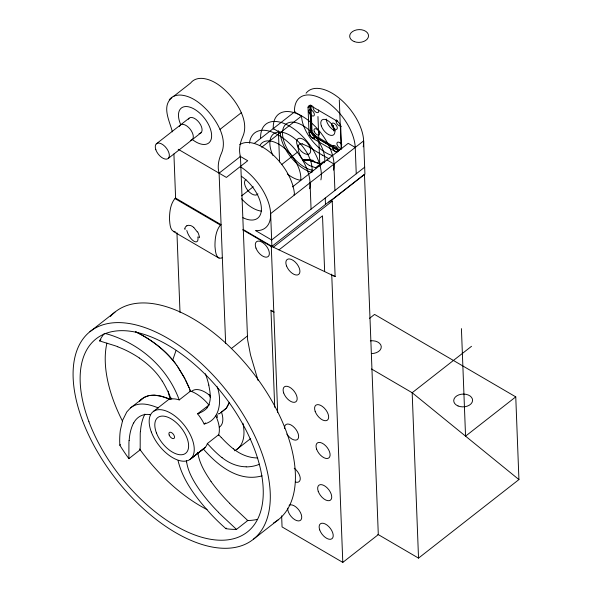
<?xml version="1.0" encoding="UTF-8"?>
<svg xmlns="http://www.w3.org/2000/svg" width="592" height="592" viewBox="0 0 592 592"><rect width="100%" height="100%" fill="white"/><g stroke="black" fill="none" stroke-linecap="round" stroke-linejoin="round"><path stroke-width="0.89" d="M298.161 147.253C298.205 154.734 303.134 161.668 309.35 165.479M172.834 359.781L175.965 350.664M298.42 145.802L298.745 145.047A3.33 2.797 64.7 0 1 300.048 143.937L301.395 143.789A7.259 5.935 56.4 0 1 302.394 143.849M171.939 97.68C161.305 106.316 169.749 121.205 172.353 131.846M133.696 423.021C136.537 417.19 143.079 413.275 149.591 414.637M207.059 407.755C211.951 401.272 210.219 392.429 208.761 385.074M139.668 401.132C147.386 392.067 160.284 395.064 169.749 399.149M169.852 399.193L161.135 396.248L154.379 395.16L149.043 395.545L144.011 397.521L130.529 407.895L126.777 411.965L122.685 420.157L120.354 430.214A121.737 65.216 52 0 0 119.695 441.373L119.828 445.199A122.662 65.712 52 0 0 128.878 458.645L140.178 449.809L140.223 433.892A93.721 50.209 52 0 1 140.363 431.568M139.838 400.939L141.821 399.06M201.088 132.734L168.357 158.338M189.743 459.621L203.345 448.958A30.192 16.176 52 0 0 207.37 443.541L218.663 434.706L221.26 437.518M173.271 96.637L190.602 83.072A40.204 21.534 52 0 1 202.649 78.418C212.891 79.476 221.475 86.232 228.364 93.432A40.204 21.534 52 0 1 241.321 112.702C244.57 120.035 246.198 128.664 242.912 136.286C240.078 142.583 238.472 149.665 240.441 156.473L247.597 339.734L250.52 354.919L258.031 380.39M189.011 118.267L156.281 143.871M225.648 343.575L219.099 173.167C217.138 166.359 218.744 159.278 221.578 152.98C224.864 145.351 223.236 136.73 219.987 129.389L241.321 112.702M175.328 231.768C169.8 231.553 169.956 223.45 169.497 219.373C169.512 212.447 170.23 204.906 174.448 199.164A4.433 2.227 -59.7 0 1 175.01 198.586L175.609 198.113L173.915 153.964M254.286 143.412L295.023 111.548M219.099 173.167L240.441 156.473M336.633 152.285L312.739 138.328A4.817 2.583 52 0 1 309.009 132.689L308.047 107.611L310.548 105.657M308.047 107.611A4.817 2.583 52 0 1 311.503 106.175L312.117 105.694M261.664 147.26L301.535 116.069A31.258 16.746 52 0 0 332.134 155.511M309.009 132.689L311.977 130.373L311.015 105.295M312.739 138.328L315.706 136.012L339.601 149.968M311.503 106.175L336.996 121.064L337.603 120.583M241.647 195.841L253.265 186.754M281.577 164.606L297.554 152.107M341.562 148.644L340.718 126.695L341.332 126.222M222.34 257.416L221.734 257.89A4.433 2.227 -59.7 0 1 221.164 258.201C215.495 258.83 215.399 250.238 214.977 246.309C214.918 239.338 215.643 231.798 219.736 225.929A4.514 2.272 -59.7 0 1 220.476 225.145L221.082 224.671L175.609 198.113M89.888 331.735L114.989 312.095M315.58 167.743L323.528 161.52M292.5 186.894L348.192 143.323L355.237 147.43L356.251 173.789M117.786 346.727A93.721 50.209 52 0 0 115.351 345.832L99.545 340.911L100.958 339.808M242.727 229.851L271.913 246.901L270.633 213.616L363.636 140.866L364.657 167.21L271.647 239.975L255.596 230.599A40.693 21.8 52 0 0 269.626 206.564A40.693 21.8 52 0 0 240.485 166.818M243.157 229.511L273.349 247.197L335.139 276.597L332.238 201.132L330.81 200.296L271.92 246.361L272.342 246.561L271.913 246.901M328.952 202.079L364.465 174.3L378.303 534.62L342.798 562.4L282.058 526.924L281.637 515.832M273.349 247.197L332.238 201.132M278.995 249.883L322.507 215.843L324.653 271.602M231.331 348.57L247.338 336.049M153.683 411.233L170.896 397.772M169.763 395.745L171.118 399.03L171.828 398.475M119.828 445.199L120.531 444.644M171.118 399.03A30.192 16.176 52 0 1 179.228 399.926L190.52 391.09L189.81 389.344M217.212 386.739C221.985 400.096 220.446 420.061 204.166 424.02A30.192 16.176 52 0 0 197.573 413.801L209.302 404.81M204.166 424.02L205.579 422.917M369.482 318.392L374.573 314.411L515.758 396.877L518.932 479.572L418.529 558.115L377.844 534.354M205.461 447.3L191.038 458.578L204.654 447.959M236.482 449.654L250.705 438.524M178.059 460.598C183.017 481.385 196.899 498.627 210.937 514.159A121.737 65.216 52 0 0 222.192 525.319L225.937 528.678L226.64 528.123M225.937 528.678A122.662 65.712 52 0 0 236.489 529.374L247.782 520.531L232.012 505.775A93.721 50.209 52 0 1 229.666 503.444M471.513 346.305L412.173 392.733L418.529 558.115M253.546 539.127L278.647 519.495M515.758 396.877L465.556 436.149L461.42 328.627M130.529 407.895C138.661 401.198 149.739 404.44 158.456 407.984M220.609 412.898L226.381 408.154L229.474 402.323L226.44 408.088L220.52 412.95M186.783 225.781L188.574 225.286L190.698 225.596A9.302 5.957 59.2 0 1 193.732 227.424M199.571 413.046L197.573 413.801M262.064 475.835C238.665 482.428 217.73 465.519 203.345 448.958M302.66 159.707L308.277 159.44L313.523 160.447M302.453 159.87L309.446 160.069L319.828 163.658A48.011 32.56 -2.2 0 1 321.419 164.472M302.468 160.106L309.453 160.314L319.843 163.895A48.011 32.56 -2.2 0 1 321.426 164.709M257.431 457.956C248.655 457.89 240.197 454.271 233.411 448.832M246.139 466.792C237.355 466.725 228.904 463.107 222.118 457.668M316.054 167.906L309.379 165.501M302.386 143.945L307.751 146.313L322.492 155.2M105.235 333.496L108.173 334.295A121.737 65.216 52 0 1 119.828 338.55C146.957 349.857 169.171 372.22 179.228 399.926M189.773 390.846L190.52 391.09M135.568 331.764C151.693 339.616 166.396 350.908 176.934 365.523M135.953 331.949C151.337 339.505 165.383 350.198 175.765 363.925M329.167 158.9L322.522 155.222M301.535 116.069L294.498 111.955A40.693 21.8 52 0 1 323.72 99.811A40.693 21.8 52 0 1 355.237 147.43M338.772 150.612L314.877 136.656A4.817 2.583 52 0 1 311.148 131.024L310.186 105.938A4.817 2.583 52 0 1 310.282 105.05M338.557 150.775L314.663 136.819A4.817 2.583 52 0 1 310.941 131.187L309.971 106.109A4.817 2.583 52 0 1 310.097 105.154M326.969 159.929L334.006 164.043M273.164 128.649L273.867 129.056M239.819 156.118L247.722 160.728L226.388 177.422L178.199 149.273M293.817 194.583L294.476 194.968A40.693 21.8 52 0 0 273.178 154.993A40.693 21.8 52 0 0 239.804 144.618M333.54 275.665L335.139 276.597M175.01 198.586L220.476 225.145M173.634 231.635L219.107 258.193M274.718 407.274L270.988 310.26L274.177 312.125M371.495 368.964L412.173 392.733L518.932 479.572M139.268 358.027C148.281 364.184 156.458 371.828 162.238 381.159M270.988 310.26L272.416 311.422M193.747 227.387L197.291 231.916M236.489 529.374L220.712 514.611A93.721 50.209 52 0 1 218.367 512.287M207.37 443.541L209.96 446.353A64.151 34.366 52 0 0 222.096 457.749M211.041 481.407C205.143 472.83 199.482 463.551 197.891 453.087M176.904 365.486L185.059 379.013M178.014 367.07L184.06 377.097L189.107 387.671M185.844 380.567L189.825 389.388M186.598 461.923C188.182 472.386 193.843 481.673 199.748 490.243A96.178 51.526 52 0 0 218.411 512.206M364.657 167.21L364.924 174.137L330.824 200.814L330.81 200.296M339.29 99.826L341.199 149.443M333.363 125.415L333.577 130.921M333.903 164.125L334.909 190.476M331.727 274.14L342.798 562.4M325.23 198.054L325.482 204.462M317.956 116.52L319.865 166.13M310.06 182.773L311.066 209.131M278.366 130.691L279.572 161.971M271.269 246.05L277.655 412.358M217.153 414.851L217.257 417.626M176.941 232.693L180.005 312.435M128.878 458.645L128.93 442.727A93.721 50.209 52 0 1 129.071 440.404M179.42 126.51A9.435 5.054 52 0 1 190.224 129.234A9.435 5.054 52 0 1 190.335 140.422M188.36 119.221A9.435 5.054 52 0 1 199.26 122.685A9.435 5.054 52 0 1 199.075 133.555M169.275 99.767A40.204 21.534 52 0 1 181.307 95.112C191.556 96.163 200.14 102.919 207.03 110.127A40.204 21.534 52 0 1 219.98 129.389M242.912 423.25A50.949 27.299 52 0 1 234.484 450.786M170.281 399.548A50.949 27.299 52 0 1 168.335 391.171M191.438 391.541A22.644 12.129 52 0 1 209.968 395.634M221.408 411.965A22.644 12.129 52 0 1 219.454 427.054M184.985 229.489A9.28 5.617 40.7 0 1 184.993 228.793M197.824 236.941A9.398 3.966 60.6 0 1 193.984 241.255A9.398 3.966 60.6 0 1 186.813 230.495M184.822 228.704A9.376 5.661 41 0 1 186.843 225.855M197.632 231.835A9.376 4.618 57.9 0 1 199.297 237.17M199.016 236.985A9.28 3.944 60.3 0 1 199.09 237.725M249.461 143.227A40.693 21.8 52 0 1 283.953 138.772A40.693 21.8 52 0 1 309.609 188.722M261.353 211.115A28.305 15.163 52 0 1 241.603 198.779M241.366 176.283A28.305 15.163 52 0 1 261.39 208.214A28.305 15.163 52 0 1 242.957 217.693M257.934 193.88A9.435 5.054 52 0 1 247.922 190.587A9.435 5.054 52 0 1 245.924 179.48M335.472 130.906A9.435 5.054 52 0 1 326.236 118.999M336.996 121.064A4.817 2.583 52 0 1 340.718 126.695M315.706 136.012A4.817 2.583 52 0 1 311.977 130.373M340.726 126.037A3.774 2.02 52 0 1 336.952 123.647A3.774 2.02 52 0 1 336.619 119.828M318.503 109.957A3.774 2.02 52 0 1 316.032 112.221A3.774 2.02 52 0 1 313.272 106.9M341.799 148.429A3.774 2.02 52 0 1 337.743 145.995A3.774 2.02 52 0 1 337.803 142.132A3.774 2.02 52 0 1 341.85 144.833M306.071 93.225A40.693 21.8 52 0 1 342.812 101.313A40.693 21.8 52 0 1 363.192 146.801M298.057 147.23A6.749 5.994 51.6 0 1 298.331 145.758M370.333 340.859A9.435 6.401 -2.2 0 1 381.263 346.586A9.435 6.401 -2.2 0 1 371.413 353.55M284.611 428.601A9.435 5.054 52 0 1 292.744 426.107A9.435 5.054 52 0 1 297.924 438.983A9.435 5.054 52 0 1 286.809 434.069M294.239 468.22A9.435 5.054 52 0 1 300.24 478.062A9.435 5.054 52 0 1 295.415 482.073M289.066 505.316A9.435 5.054 52 0 1 300.514 512.657A9.435 5.054 52 0 1 296.607 520.575A9.435 5.054 52 0 1 287.668 508.158M180.804 124.816A22.207 11.899 52 0 1 190.15 107.241A22.207 11.899 52 0 1 211.603 134.791A22.207 11.899 52 0 1 192.134 139.379M333.533 170.111A40.693 21.8 52 0 0 305.82 118.533A40.693 21.8 52 0 0 273.267 128.56L280.312 132.675A31.258 16.746 52 0 0 312.006 172.427M257.35 519.399A122.662 65.712 52 0 1 247.145 520.546M207.074 509.601A122.662 65.712 52 0 1 139.579 448.988M122.596 421.312A122.662 65.712 52 0 1 106.908 343.175M229.703 503.37A96.178 51.526 52 0 1 210.981 481.444M197.802 453.043A64.151 34.366 52 0 1 197.721 452.34M99.545 340.911A122.662 65.712 52 0 1 104.155 333.725M186.502 461.878A64.151 34.366 52 0 1 186.376 460.702M257.749 458.06A96.178 51.526 52 0 1 257.483 458.067M233.396 448.914A64.151 34.366 52 0 1 221.297 437.466M189.988 390.912A30.192 16.176 52 0 1 208.872 404.965M215.851 415.991A30.192 16.176 52 0 1 218.359 435.549M259.54 464.209A96.178 51.526 52 0 1 246.191 466.903M205.431 373.759A96.178 51.526 52 0 1 208.85 385.111M207.141 407.851A64.151 34.366 52 0 1 199.511 412.95M117.815 346.853A96.178 51.526 52 0 1 139.268 357.931M162.312 381.144A64.151 34.366 52 0 1 169.689 395.737M140.482 431.642A96.178 51.526 52 0 1 144.899 414.097M129.182 440.485A96.178 51.526 52 0 1 133.607 422.932M149.554 414.533A64.151 34.366 52 0 1 150.597 414.726M110.386 316.483A132.097 70.766 52 0 1 251.77 371.191A132.097 70.766 52 0 1 273.608 522.928M210.36 397.225A22.644 12.129 52 0 1 208.976 394.464M260.613 138.461A40.693 21.8 52 0 1 293.092 128.383A40.693 21.8 52 0 1 320.901 179.887M300.484 180.234A28.305 15.163 52 0 1 287.275 173.893M272.823 155.333A28.305 15.163 52 0 1 286.447 133.555A28.305 15.163 52 0 1 312.006 171.369M313.138 170.333A28.305 15.163 52 0 1 283.168 138.661A28.305 15.163 52 0 1 302.838 125.511A28.305 15.163 52 0 1 324.453 162.778M260.14 145.181A28.305 15.163 52 0 1 284.87 148.57A28.305 15.163 52 0 1 300.714 180.212M219.632 413.431L218.626 413.919L219.551 413.468M155.837 149.739A9.435 5.054 52 0 0 167.95 158.663A9.435 5.054 52 0 0 163.17 144.907A9.435 5.054 52 0 0 155.837 149.739M321.345 126.007A9.435 5.054 52 0 0 333.466 134.939A9.435 5.054 52 0 0 328.678 121.182A9.435 5.054 52 0 0 321.345 126.007M314.197 131.357A3.774 2.02 52 0 0 319.044 134.924A3.774 2.02 52 0 0 317.127 129.426A3.774 2.02 52 0 0 314.197 131.357M458.06 405.971A9.435 6.401 -2.2 0 0 472.571 400.577A9.435 6.401 -2.2 0 0 458.807 394.879A9.435 6.401 -2.2 0 0 458.06 405.971M283.664 392.918A9.435 5.054 52 0 0 295.778 401.85A9.435 5.054 52 0 0 290.99 388.093A9.435 5.054 52 0 0 283.664 392.918M315.144 411.307A9.435 5.054 52 0 0 327.258 420.239A9.435 5.054 52 0 0 322.47 406.482A9.435 5.054 52 0 0 315.144 411.307M316.594 449.091A9.435 5.054 52 0 0 328.708 458.023A9.435 5.054 52 0 0 323.92 444.266A9.435 5.054 52 0 0 316.594 449.091M318.215 491.301A9.435 5.054 52 0 0 330.329 500.233A9.435 5.054 52 0 0 325.541 486.476A9.435 5.054 52 0 0 318.215 491.301M319.695 529.892A9.435 5.054 52 0 0 331.816 538.824A9.435 5.054 52 0 0 327.028 525.067A9.435 5.054 52 0 0 319.695 529.892M354.275 41.603A9.435 6.401 -2.2 0 0 368.535 35.897A9.435 6.401 -2.2 0 0 354.504 30.51A9.435 6.401 -2.2 0 0 354.275 41.603M255.966 248.078A9.435 5.054 52 0 0 268.124 256.58A9.435 5.054 52 0 0 262.9 242.742A9.435 5.054 52 0 0 255.966 248.078M286.521 265.926A9.435 5.054 52 0 0 298.686 274.429A9.435 5.054 52 0 0 293.462 260.591A9.435 5.054 52 0 0 286.521 265.926M151.337 432.056A30.192 16.176 52 0 0 190.261 459.259A30.192 16.176 52 0 0 173.545 414.977A30.192 16.176 52 0 0 151.337 432.056M169.171 435.009A3.774 2.02 52 0 0 174.033 438.406A3.774 2.02 52 0 0 171.946 432.87A3.774 2.02 52 0 0 169.171 435.009M82.562 420.683A132.097 70.766 52 0 0 252.865 539.667A132.097 70.766 52 0 0 179.716 345.943A132.097 70.766 52 0 0 82.562 420.683M88.933 421.741A122.662 65.712 52 0 0 247.071 532.215A122.662 65.712 52 0 0 179.147 352.336A122.662 65.712 52 0 0 88.933 421.741M156.429 432.9A22.644 12.129 52 0 0 185.629 453.302A22.644 12.129 52 0 0 173.086 420.091A22.644 12.129 52 0 0 156.429 432.9M309.024 112.436A3.774 2.02 52 0 0 313.886 115.832A3.774 2.02 52 0 0 311.799 110.297A3.774 2.02 52 0 0 309.024 112.436M309.882 134.887A3.774 2.02 52 0 0 314.752 138.291A3.774 2.02 52 0 0 312.657 132.756A3.774 2.02 52 0 0 309.882 134.887M331.964 125.837A3.774 2.02 52 0 0 336.833 129.234A3.774 2.02 52 0 0 334.739 123.698A3.774 2.02 52 0 0 331.964 125.837M332.83 148.289A3.774 2.02 52 0 0 337.692 151.693A3.774 2.02 52 0 0 335.605 146.157A3.774 2.02 52 0 0 332.83 148.289M297.273 145.247A9.435 5.054 52 0 0 309.438 153.742A9.435 5.054 52 0 0 304.207 139.912A9.435 5.054 52 0 0 297.273 145.247"/></g></svg>
